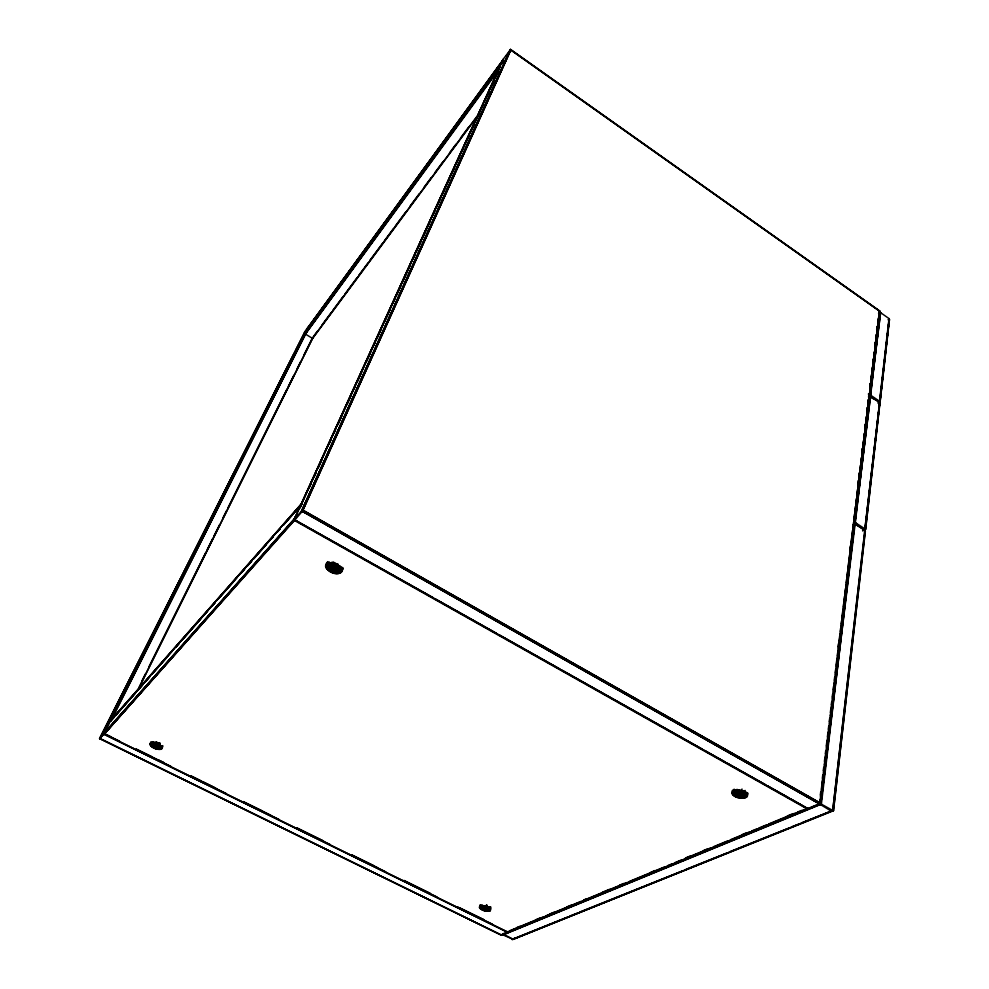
<?xml version="1.0" encoding="UTF-8"?>
<svg xmlns="http://www.w3.org/2000/svg" width="989" height="989" viewBox="0 0 989 989"><rect width="100%" height="100%" fill="white"/><g stroke="black" fill="none" stroke-linecap="round" stroke-linejoin="round"><path stroke-width="1.48" d="M308.481 328.212C312.734 319.472 300.124 338.114 306.281 330.586M854.916 523.873L853.074 524.516L855.139 523.985L864.794 530.228L865.338 531.39L833.48 810.832L821.377 804.144C818.669 801.992 819.696 805.676 819.794 802.747L303.178 510.287L301.534 511.066L104.241 734.036L294.425 520.474L296.267 516.431M499.544 65.237L503.178 60.242L309.409 325.789L502.882 60.168L499 68.056L499.358 68.946L305.44 334.059L305.267 333.38L305.514 334.134L312.611 338.448L479.554 113.339M864.843 533.071L865.338 531.39M868.775 396.614L870.518 396.354L879.406 402.436L879.74 404.489M889.383 319.126L880.099 401.831L879.073 402.375L880.123 401.794L889.47 319.645L888.938 321.24L889 318.569L880.42 312.524L878.714 313.056M484.041 906.233L484.697 910.745L486.316 905.38L484.536 906.221L483.782 910.461C485.846 906.245 481.309 903.241 480.654 908.916C482.595 911.425 494.092 912.859 489.481 907.914C487.552 905.38 475.993 903.958 480.654 908.916L482.063 904.997M485.03 906.122L484.697 910.745L486.662 904.997L485.611 910.968L487.169 905.343M325.554 566.128C328.163 559.032 340.921 564.089 342.095 570.344C339.388 577.353 326.815 572.334 325.554 566.128L327.248 562.123M507.839 931.737L507.79 932.429L103.499 734.048L99.555 738.474L501.374 935.087L820.549 803.612L854.397 523.811M103.561 733.999L104.624 733.541L99.666 738.573L304.55 332.353L306.244 330.635L304.661 332.836M155.941 748.772L156.311 744.42L154.136 742.096L151.564 746.423C153.641 749.711 166.14 751.294 160.577 745.446C158.487 742.121 145.927 740.563 151.564 746.423L154.309 742.615L152.294 746.967L154.914 743.567L153.122 747.486L155.335 743.938L154.024 747.968L155.792 744.223L154.976 748.401L156.311 744.42L159.6 743.74L156.93 749.069L157.461 744.544L155.941 748.772L156.88 744.532M103.449 734.098L309.075 325.851L103.449 734.098L104.092 734.394L104.068 733.072L293.98 519.806L301.151 504.291L110.063 721.166L300.879 504.39M818.904 803.624L831.279 811.141L832.713 810.56L864.794 530.228M853.643 523.07L854.855 522.316L870.085 396.193L855.312 522.612C854.496 524.454 852.407 521.858 854.051 523.404L863.681 529.622L864.93 528.843L889.284 318.903L888.209 319.731M878.504 313.241L879.728 312.487L869.776 394.636C866.277 397.43 878.096 399.556 878.356 402.09L879.53 401.25L889 318.569M832.713 810.56L864.979 530.388M833.406 810.856L865.239 530.821M879.901 403.549L865.598 529.313L863.669 529.622L864.275 529.869L865.598 529.313L879.814 403.005M879.975 401.596L889.16 318.718M865.511 529.288L864.93 528.843L879.58 402.585L878.405 403.413M879.864 401.485L889.284 318.903M865.424 529.164L862.544 530.858L865.19 529.127L879.716 402.77L865.177 529.251C862.828 530.846 865.968 528.534 864.46 529.881M838.091 646.707L838.462 643.641M849.984 548.957L850.355 545.903M857.97 483.423L858.341 480.394M858.897 475.833L859.268 472.791M861.852 451.516L862.223 448.487M864.819 427.211L865.19 424.17M866.846 410.497L867.217 407.456M867.773 402.894L868.144 399.865M869.764 386.514L870.147 383.46M872.755 362.023L873.126 358.97M874.808 345.198L875.178 342.132M875.735 337.533L876.106 334.48M876.662 329.881L877.033 326.827M819.955 803.179L819.757 799.656M820.314 795.069L820.685 792.004M822.354 778.244L822.724 775.178M823.293 770.592L823.664 767.526M824.406 761.406L824.777 758.353M825.333 753.766L825.704 750.7M826.26 746.114L826.829 741.527M827.385 736.929L827.756 733.875M828.312 729.289L828.683 726.223M829.239 721.636L829.61 718.57M830.352 712.463L830.735 709.397M831.292 704.811L831.662 701.745M832.219 697.158L832.59 694.105M833.146 689.506L833.517 686.453M834.271 680.333L834.642 677.267M835.198 672.681L835.569 669.627M836.125 665.028L836.682 660.442M837.238 655.855L837.609 652.789M838.178 648.203L838.734 643.616M839.105 640.551L839.661 635.964M840.217 631.378L840.588 628.312M841.144 623.725L841.528 620.672M842.084 616.073L842.64 611.486M843.197 606.9L843.568 603.834M844.124 599.247L844.495 596.194M845.063 591.595L845.434 588.542M846.176 582.422L846.547 579.356M847.103 574.77L847.474 571.716M848.03 567.117L848.587 562.531M848.97 559.477L849.526 554.878M850.083 550.292L850.639 545.705M851.01 542.652L851.566 538.053M851.937 535L852.506 530.413M853.952 518.508L854.508 513.934M855.065 509.36L855.436 506.319M855.992 501.744L856.363 498.691M856.919 494.129L857.463 489.555M858.019 484.981L858.576 480.407M858.947 477.366L859.503 472.791M859.874 469.75L860.43 465.176M860.986 460.602L861.357 457.561M861.914 452.987L862.47 448.413M862.841 445.371L863.397 440.797M863.953 436.223L864.324 433.182M864.881 428.608L865.437 424.034M865.808 420.993L866.364 416.418M866.92 411.844L867.477 407.27M867.848 404.229L868.404 399.655M869.788 388.244L870.345 383.72M870.889 379.195L871.445 374.67M871.804 371.654L872.36 367.129M872.731 364.113L873.275 359.588M873.831 355.063L874.189 352.047M874.746 347.535L875.29 343.01M875.846 338.485L876.205 335.469M876.761 330.944L877.305 326.419M877.676 323.403L878.232 318.878M819.696 803.019L819.288 803.6L820.029 799.891M820.413 796.825L820.969 792.226M821.34 789.16L823.009 775.376M823.38 772.31L823.948 767.711M824.319 764.645L825.988 750.861M826.359 747.795L828.967 726.346M829.338 723.28L829.895 718.682M830.266 715.616L831.947 701.831M832.318 698.766L832.874 694.167M833.245 691.101L833.801 686.502M834.184 683.448L834.926 677.317M835.297 674.251L835.853 669.652M836.224 666.586L841.812 620.622M842.183 617.556L844.791 596.107M845.162 593.041L845.719 588.455M846.09 585.389L847.771 571.593M848.142 568.527L848.698 563.94M849.069 560.874L850.738 547.078M851.121 544.012L853.532 524.096M854.014 520.165L855.683 506.417M856.054 503.364L861.617 457.536M861.988 454.483L864.584 433.095M864.955 430.042L865.511 425.455M865.882 422.402L867.563 408.655M867.934 405.601L869.047 396.441M869.838 389.839L874.437 352.022M874.808 348.993L876.452 335.382M876.823 332.353L879.209 312.685M879.518 310.905L819.819 804.02L301.732 510.905L510.67 49.499L879.691 310.966L879.011 310.905L879.666 310.942L819.881 803.921L301.855 510.819M864.93 528.843L854.348 522.007L869.578 396.218M879.975 312.45L870.011 394.772L868.799 395.34M833.195 810.288L513.192 939.402L502.548 934.704L820.845 803.81L854.669 523.824L821.377 804.144L502.882 934.976L502.301 934.073M869.108 395.724L870.246 394.908L880.198 312.462L870.666 395.18L868.948 395.538M869.331 397.207L870.518 396.354L855.089 522.464L853.828 523.243M820.845 803.81L855.139 523.985L853.866 524.776M854.855 522.316L870.518 396.354M879.53 401.25L870.246 394.908L880.606 312.623L870.456 395.044L869.294 395.884M746.522 797.146C749.86 791.039 737.065 788.344 732.898 791.113C729.684 797.221 742.343 799.841 746.522 797.146L747.251 792.585M747.066 796.677L747.548 793.635M747.412 796.157L747.894 793.116M742.912 798.16L744.124 790.57M743.988 798.036L745.212 790.446M744.964 797.826L745.941 791.756M745.817 797.53L746.547 792.968M739.302 797.913L740.538 790.335M740.538 798.086L742.01 788.987M741.75 798.172L742.974 790.594M736.916 797.282L738.153 789.704M738.091 797.641L739.327 790.063M733.146 795.181L734.147 789.123M733.887 795.786L734.901 789.729M734.79 796.343L735.791 790.285M735.804 796.85L737.052 789.271M485.488 905.949L484.697 910.745L485.92 905.701M731.909 793.289L732.416 790.26M732.132 793.932L732.639 790.891M732.552 794.563L733.306 790.013M100.186 738.783L99.555 738.474L305.069 332.168M486.662 905.85L485.611 910.968L486.798 905.479M480.703 905.862L480.098 908.471L481.26 905.862M158.042 744.457L156.93 749.069L160.033 743.357L157.919 745.471M480.815 905.467L480.098 908.471L481.284 905.17M807.642 808.334L502.894 933.839L512.994 939.204L514.478 938.277M480.815 905.751L480.098 908.471L480.839 906.011M819.943 803.661L302.177 510.645L510.584 49.462L503.141 59.291L501.707 62.703M482.36 905.405L481.309 909.348L482.719 905.739L482.076 909.756L483.114 905.986L482.904 910.127L483.559 906.159L483.782 910.461M480.654 908.916L481.445 905.998M488.949 911.203L490.111 906.987M489.592 911.092L490.754 906.864M490.124 910.918L490.903 908.1M486.526 911.129L487.688 906.913M487.392 911.228L488.554 907M488.207 911.252L489.37 907.024M479.356 907.593L480.147 904.774M480.444 905.59L479.665 908.026L480.444 905.219M294.722 519.843L433.244 597.677M479.665 908.026L480.481 905.392M879.654 311.09L510.324 49.487L301.534 511.066L302.387 511.536L303.178 510.287L294.821 520.029L293.98 519.621L808.248 808.854L790.866 798.951M158.586 744.297L156.93 749.069L159.105 744.049M159.6 744.544L157.881 749.291L160.23 744.321M159.897 744.198L157.881 749.291L160.107 743.839M153.134 742.492L151.564 746.423L153.419 742.764M338.856 573.533L341.625 566.845M339.82 573.274L342.033 567.921M340.636 572.891L342.849 567.538M341.292 572.396L342.948 568.378M341.761 571.79L342.862 569.12M153.06 742.813L151.564 746.423L153.394 742.343M335.345 573.521L338.683 565.51M336.594 573.657L339.932 565.646M337.781 573.657L340.55 566.981M332.774 572.866L336.68 563.52M334.059 573.249L337.966 563.915M330.301 571.753L334.22 562.42M331.513 572.359L335.419 563.025M327.297 569.491L330.103 562.828M328.163 570.307L331.538 562.308M329.176 571.061L333.108 561.727M325.616 565.374L326.741 562.704M325.702 566.944L327.965 561.616M326.049 567.797L328.299 562.457M326.58 568.65L329.399 561.975M567.303 917.162L511.993 939.439M507.716 931.551L507.728 932.466M302.56 510.485L510.769 49.549L508.346 53.406M510.856 49.623L302.758 510.411L819.906 803.142M303.178 510.287L302.387 511.536L510.93 49.833M296.008 515.529L294.092 519.744L503.141 59.291L503.661 59.773M299.197 508.494L499.791 66.931M294.178 519.769L296.206 515.566M299.284 508.519L499.791 67.079M501.732 63.012L502.993 60.045M294.438 519.781L296.502 515.553M299.531 508.544L316.27 472.013M317.395 469.206L335.901 428.46M337.311 425.666L499.841 67.388M501.794 63.321L503.03 60.354M300.495 507.122L302.411 502.894M309.409 487.466L311.325 483.238M314.514 476.228L315.788 473.422M318.334 467.809L322.167 459.378M329.164 443.937L331.08 439.722M334.257 432.712L335.543 429.894M338.09 424.281L341.91 415.85M347.003 404.625L350.835 396.206M354.013 389.184L355.298 386.378M357.202 382.162L361.665 372.334M366.758 361.109L370.591 352.677M373.768 345.668L375.054 342.849M376.957 338.646L381.42 328.818M384.597 321.796L390.346 309.161M393.523 302.139L394.796 299.333M396.713 295.13L401.175 285.289M402.449 282.483L410.089 265.633M413.278 258.623L415.195 254.408M416.456 251.602L420.931 241.773M422.192 238.967L429.844 222.117M433.021 215.108L434.937 210.88M436.211 208.086L440.674 198.245M441.947 195.451L449.599 178.589M450.873 175.795L454.693 167.364M455.966 164.557L460.429 154.729M461.702 151.923L463.618 147.707M464.879 144.901L469.355 135.073M470.616 132.266L474.448 123.835M475.721 121.041L478.268 115.416M479.541 112.61L483.374 104.179M484.635 101.385L489.098 91.544M490.371 88.75L494.203 80.319M495.464 77.513L498.023 71.9M501.843 63.481L503.117 60.663M301.534 511.066L510.324 49.487M158.796 749.439L160.552 745.706M159.637 749.489L161.392 745.755M160.391 749.464L162.159 745.718M161.046 749.341L162.802 745.607M161.578 749.143L162.752 746.646M149.858 744.26L151.045 741.762M150.068 744.766L151.255 742.282M150.427 745.31L151.614 742.826M152.887 742.257L150.934 745.867L152.714 742.133M141.959 680.828L145.383 673.917M148.82 667.006L205.848 552.295M207.22 549.525L212.722 538.473M214.094 535.704L219.583 524.652M223.02 517.742L226.456 510.831M227.829 508.062L286.921 389.209M288.293 386.439L293.782 375.387M297.219 368.477L300.656 361.566M304.093 354.655L312.339 338.065M138.806 687.788L312.586 338.077L363 270.071M137.78 690.396L313.822 336.025L317.494 331.08M103.758 733.887L309.668 325.851M105.539 730.958L104.154 733.714L119.743 741.231M111.077 719.943L305.836 332.86M110.855 721.154L306.034 333.095M100.791 737.126L120.213 698.605M123.674 691.731L125.059 688.974M128.521 682.101L173.594 592.695M174.979 589.938L180.53 578.936M183.991 572.062L233.911 473.026M234.43 472.186L240.846 459.267M241.39 458.389L294.228 353.345M295.612 350.601L304.624 332.712M150.934 745.867L152.998 741.973M152.294 746.967L154.568 743.11M304.785 332.601L304.6 331.884M507.369 54.754L511.041 49.747L506.368 56.076M308.964 326.011L502.795 60.168M309.582 325.826L319.67 312.128M321.4 309.619L330.586 297.17M332.304 294.648L351.491 268.501M353.209 265.979L386.031 221.116M387.75 218.594L396.935 206.157M398.654 203.635L420.572 173.743M422.291 171.208L431.476 158.784M433.194 156.25L452.381 130.103M454.099 127.569L476.933 96.44M478.639 93.906L486.922 82.73M488.64 80.196L497.838 67.771M305.218 333.516L499 68.056L499.198 68.76M305.242 333.75L498.963 68.29M305.317 333.911L499.062 68.575M322.068 324.887L331.241 312.512M333.07 310.039L343.158 296.428M345 293.956L356.918 277.872M358.747 275.387L367.92 263.012M369.75 260.54L382.582 243.22M384.424 240.747L393.585 228.372M395.427 225.9L405.515 212.289M410.089 206.095L419.262 193.72M423.848 187.539L431.179 177.637M434.851 172.692L443.097 161.553M449.525 152.887L455.941 144.221M460.528 138.04L468.774 126.901M364.83 267.599L450.996 151.366M452.826 148.894L476.661 116.739M819.794 802.747L818.991 803.797L819.93 804.725M514.367 938.437L513.773 939.167M110.644 720.82L149.512 676.822L145.556 681.458M151.428 674.51L214.774 602.709M216.678 600.397L251.478 561.023M253.369 558.711L280.023 528.608M282.941 525.122L301.447 504.291M113.945 717.359L110.892 720.833L114.069 717.371M142.503 684.932L115.985 715.035L135.493 693.054M172.074 651.355L151.676 674.51L168.13 656.016M176.153 646.732L179.219 643.258M181.259 640.934L207.764 610.831L205.86 613.18M211.844 606.208L214.91 602.734M237.348 577.255L217.963 599.26L233.404 581.915M241.427 572.619L244.481 569.145M247.547 565.683L251.626 561.047M253.666 558.736L273.038 536.73M277.118 532.094L280.171 528.621M283.237 525.159L301.596 504.316M139.573 688.431L142.626 684.957M145.68 681.495L149.772 676.847M176.289 646.757L179.355 643.27M182.409 639.809L200.767 618.966M211.98 606.232L215.046 602.758M241.563 572.668L244.629 569.182M247.683 565.72L251.775 561.072M253.802 558.773L266.053 544.865M271.147 539.092L273.187 536.767M277.266 532.144L280.332 528.658M283.386 525.196L298.69 507.814M103.993 733.294L294.005 519.101L294.438 520.461L806.9 808.779C808.236 808.334 805.998 808.075 808.137 808.878M104.043 733.739L293.98 519.806M104.092 733.85L294.03 519.954M104.166 733.949L294.104 520.09M104.241 734.036L294.203 520.226M156.237 741.75L154.321 743.889L156.497 741.935M154.717 744.272L156.645 742.109M155.038 744.692L157.016 742.516M155.298 745.162L157.3 742.962M155.483 745.644L157.523 743.419M157.066 745.694L158.982 743.604M156.621 745.026L158.697 742.776M156.67 745.521L158.772 743.271M294.784 520.066L294.054 519.485M157.152 745.459L159.031 743.481M157.98 744.964L159.884 742.986M151.045 745.212L153.11 743.135M156.67 745.224L158.784 743.122M154.828 744.383L156.88 742.319M155.384 745.286L157.461 743.196M156.67 745.731L158.796 743.617M157.474 745.657L159.6 743.53M157.647 745.644L159.6 743.74M150.983 745.001L153.085 743.06M151.144 745.521L153.258 743.58M878.949 313.241L880.198 312.462M879.295 313.389L880.42 312.524M888.357 319.904L889.445 319.373M888.938 321.24L889.457 319.942M806.9 808.767L807.667 808.211M868.552 394.92L870.246 394.908M868.441 396.935L869.319 396.305M868.602 396.923L869.838 396.181L854.595 522.167L853.458 522.872M868.96 397.009L870.32 396.255M878.541 402.202L879.716 401.373M878.22 403.277L879.728 401.88L878.356 402.09L879.74 401.769M852.741 524.59L854.125 523.861L820.252 803.402L501.25 935.087L99.605 738.573M853.074 524.516L854.669 523.824M864.522 532.206L865.313 531.711M864.609 532.453L865.264 532.057M507.975 932.009L807.321 808.755M831.279 811.141L833.072 810.337L801.659 822.811M516.963 927.509L519.806 926.334M535.469 919.869L539.734 918.113M549.699 913.997L553.964 912.241M566.771 906.95L571.036 905.195M583.844 899.903L586.7 898.729M602.35 892.276L609.459 889.334M619.423 885.229L623.688 883.461M650.737 872.31L655.002 870.543M686.304 857.624L690.582 855.868M703.389 850.589L707.654 848.822M741.812 834.728L746.077 832.973M787.343 815.937L791.62 814.182M509.916 930.674L542.652 917.174M545.495 915.999L581.075 901.338M583.918 900.163L626.618 882.559M629.474 881.384L665.053 866.71M667.896 865.536L672.161 863.78M675.017 862.606L682.126 859.664M684.981 858.489L710.596 847.932M713.44 846.757L727.669 840.885M730.525 839.71L749.019 832.083M751.875 830.908L756.14 829.153M758.983 827.978L766.104 825.036M768.947 823.874L794.563 813.304M797.418 812.13L801.683 810.374M502.696 934.865L821.117 803.983M570.196 915.876L577.304 913.144M580.197 911.846L683.04 870.641M685.921 869.343L727.335 852.839M730.216 851.529L788.777 828.152M791.657 826.829L798.778 824.121M512.203 939.513L833.344 810.461M512.438 939.55L833.504 810.708M300.52 504.761L301.744 504.353M502.499 60.366L503.29 60.292M879.073 402.375L878.714 402.288M868.837 394.166L869.529 394.512M501.374 935.087L100.099 738.499M136.482 749.18L151.725 756.659M158.66 760.059L164.199 762.779M200.211 780.457L190.518 775.71L216.776 788.74M202.98 781.829L214.069 787.269M243.158 801.547L262.555 811.067M323.514 840.996L297.182 828.077L323.452 841.107M352.603 855.275L373.385 865.474M430.178 893.364L403.858 880.445L430.128 893.475M459.267 907.655L484.214 919.894L457.845 907.074M104.463 733.591L111.497 737.04M136.433 749.291L164.137 762.89M243.109 801.659L270.813 815.257M351.169 854.706L377.489 867.625M136.309 749.501L171.01 766.401M190.345 776.031L226.419 793.598M242.985 801.869L279.071 819.448M297.021 828.386L330.326 844.606M351.058 854.916L385.747 871.816M403.71 880.754L437.014 896.974M457.734 907.284L492.423 924.183M103.87 733.838L507.876 932.12M103.647 733.949L507.852 932.306M435.926 599.198L496.429 633.244M499.111 634.765L559.626 668.799M562.308 670.319L702.128 749.007M704.811 750.527L724.986 761.876M727.669 763.384L765.325 784.574M768.008 786.094L788.184 797.431M293.98 519.621L808.025 808.878M302.968 510.349L819.856 802.944M302.362 510.571L819.955 803.501M301.62 510.979L819.745 804.106M503.661 934.654L502.882 933.826M854.076 521.932L856.548 523.527M868.354 393.993L870.889 395.711M510.188 49.623L879.567 311.189M819.374 802.722L818.657 803.019M104.624 733.541L104.092 734.394L104.624 733.541"/></g></svg>
